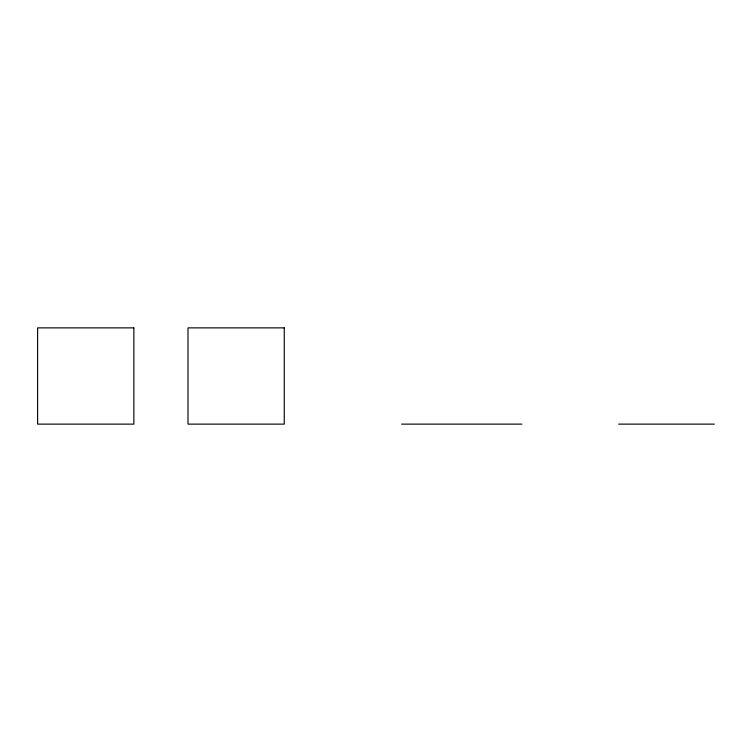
<?xml version="1.0" encoding="UTF-8"?>
<svg xmlns="http://www.w3.org/2000/svg" width="752" height="752" viewBox="0 0 752 752"><rect width="100%" height="100%" fill="white"/><g stroke="black" fill="none" stroke-linecap="round" stroke-linejoin="round"><path stroke-width="1.13" d="M401.568 424.128L521.888 424.128M618.652 424.128L714.4 424.128M133.856 327.872L37.6 327.872L37.6 424.128L133.856 424.128L133.856 327.872M284.256 327.872L188 327.872L188 424.128L284.256 424.128L284.256 327.872"/></g></svg>
